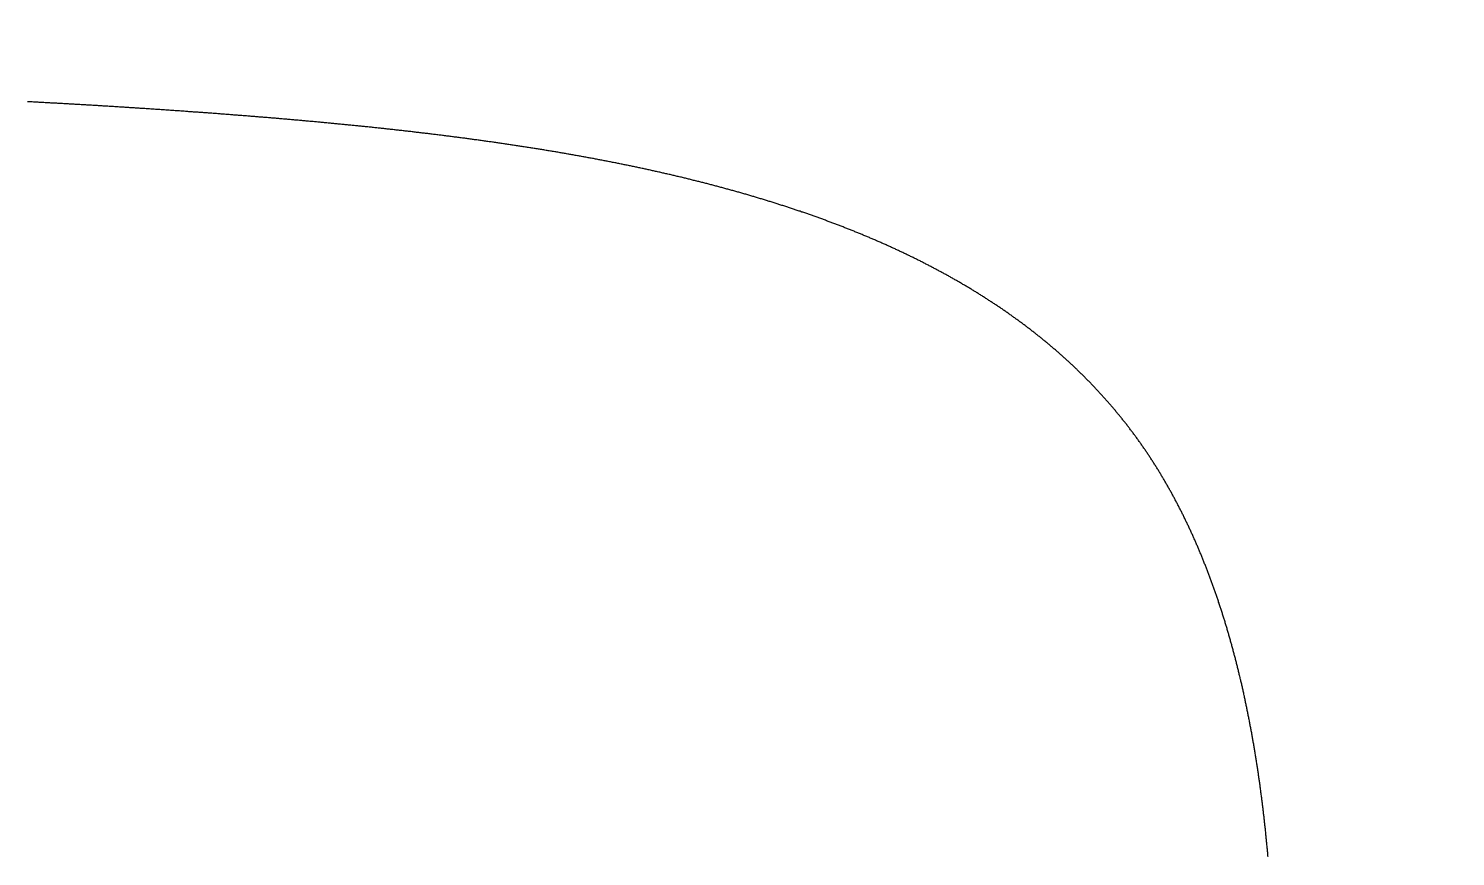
# Model space of a CAD drawing. Header units: millimetres. Extents: x 88 to 97873, y 32 to 55088.
# Drawn here: x 48352.294 to 48355.227, y 4954.152 to 4955.854 of the extents above; entities that cross this region are included whole.
import ezdxf

# ---------------------------------------------------------------- set-up
doc = ezdxf.new("R2010")
doc.units = ezdxf.units.MM
doc.header["$LTSCALE"] = 0.3

msp = doc.modelspace()

# ---------------------------------------------------------------- linework, layer by layer
msp.add_lwpolyline([(48354.8422, 4954.151), (48354.842, 4954.1532), (48354.8418, 4954.1554), (48354.8416, 4954.1576), (48354.8414, 4954.1599), (48354.8412, 4954.1621), (48354.841, 4954.1643), (48354.8408, 4954.1665), (48354.8405, 4954.1688), (48354.8403, 4954.171), (48354.8401, 4954.1732), (48354.8399, 4954.1754), (48354.8397, 4954.1777), (48354.8395, 4954.1799), (48354.8393, 4954.1821), (48354.8391, 4954.1843), (48354.8388, 4954.1865), (48354.8386, 4954.1887), (48354.8384, 4954.191), (48354.8382, 4954.1932), (48354.8379, 4954.1954), (48354.8377, 4954.1976), (48354.8375, 4954.1998), (48354.8373, 4954.202), (48354.837, 4954.2042), (48354.8368, 4954.2065), (48354.8366, 4954.2087), (48354.8363, 4954.2109), (48354.8361, 4954.2131), (48354.8358, 4954.2153), (48354.8356, 4954.2175), (48354.8354, 4954.2197), (48354.8351, 4954.2219), (48354.8349, 4954.2241), (48354.8346, 4954.2263), (48354.8344, 4954.2285), (48354.8341, 4954.2307), (48354.8339, 4954.2329), (48354.8336, 4954.2351), (48354.8334, 4954.2373), (48354.8331, 4954.2395), (48354.8328, 4954.2417), (48354.8326, 4954.2439), (48354.8323, 4954.2461), (48354.8321, 4954.2483), (48354.8318, 4954.2505), (48354.8315, 4954.2527), (48354.8313, 4954.2549), (48354.831, 4954.257), (48354.8307, 4954.2592), (48354.8305, 4954.2614), (48354.8302, 4954.2636), (48354.8299, 4954.2658), (48354.8296, 4954.268), (48354.8293, 4954.2702), (48354.8291, 4954.2723), (48354.8288, 4954.2745), (48354.8285, 4954.2767), (48354.8282, 4954.2789), (48354.8279, 4954.2811), (48354.8276, 4954.2832), (48354.8273, 4954.2854), (48354.8271, 4954.2876), (48354.8268, 4954.2898), (48354.8265, 4954.2919), (48354.8262, 4954.2941), (48354.8259, 4954.2963), (48354.8256, 4954.2985), (48354.8253, 4954.3006), (48354.825, 4954.3028), (48354.8247, 4954.305), (48354.8244, 4954.3071), (48354.8241, 4954.3093), (48354.8237, 4954.3115), (48354.8234, 4954.3136), (48354.8231, 4954.3158), (48354.8228, 4954.318), (48354.8225, 4954.3201), (48354.8222, 4954.3223), (48354.8219, 4954.3244), (48354.8215, 4954.3266), (48354.8212, 4954.3288), (48354.8209, 4954.3309), (48354.8206, 4954.3331), (48354.8202, 4954.3352), (48354.8199, 4954.3374), (48354.8196, 4954.3395), (48354.8192, 4954.3417), (48354.8189, 4954.3438), (48354.8186, 4954.346), (48354.8182, 4954.3481), (48354.8179, 4954.3503), (48354.8175, 4954.3524), (48354.8172, 4954.3545), (48354.8169, 4954.3567), (48354.8165, 4954.3588), (48354.8162, 4954.361), (48354.8158, 4954.3631), (48354.8155, 4954.3652), (48354.8151, 4954.3674), (48354.8148, 4954.3695), (48354.8144, 4954.3717), (48354.814, 4954.3738), (48354.8137, 4954.3759), (48354.8133, 4954.378), (48354.813, 4954.3802), (48354.8126, 4954.3823), (48354.8122, 4954.3844), (48354.8118, 4954.3866), (48354.8115, 4954.3887), (48354.8111, 4954.3908), (48354.8107, 4954.3929), (48354.8104, 4954.3951), (48354.81, 4954.3972), (48354.8096, 4954.3993), (48354.8092, 4954.4014), (48354.8088, 4954.4035), (48354.8085, 4954.4056), (48354.8081, 4954.4078), (48354.8077, 4954.4099), (48354.8073, 4954.412), (48354.8069, 4954.4141), (48354.8065, 4954.4162), (48354.8061, 4954.4183), (48354.8057, 4954.4204), (48354.8053, 4954.4225), (48354.8049, 4954.4246), (48354.8045, 4954.4267), (48354.8041, 4954.4288), (48354.8037, 4954.4309), (48354.8033, 4954.433), (48354.8029, 4954.4351), (48354.8025, 4954.4372), (48354.8021, 4954.4393), (48354.8016, 4954.4414), (48354.8012, 4954.4435), (48354.8008, 4954.4456), (48354.8004, 4954.4477), (48354.8, 4954.4498), (48354.7995, 4954.4519), (48354.7991, 4954.454), (48354.7987, 4954.456), (48354.7983, 4954.4581), (48354.7978, 4954.4602), (48354.7974, 4954.4623), (48354.797, 4954.4644), (48354.7965, 4954.4664), (48354.7961, 4954.4685), (48354.7956, 4954.4706), (48354.7952, 4954.4727), (48354.7948, 4954.4747), (48354.7943, 4954.4768), (48354.7939, 4954.4789), (48354.7934, 4954.481), (48354.793, 4954.483), (48354.7925, 4954.4851), (48354.7921, 4954.4872), (48354.7916, 4954.4892), (48354.7911, 4954.4913), (48354.7907, 4954.4934), (48354.7902, 4954.4954), (48354.7898, 4954.4975), (48354.7893, 4954.4995), (48354.7888, 4954.5016), (48354.7883, 4954.5036), (48354.7879, 4954.5057), (48354.7874, 4954.5077), (48354.7869, 4954.5098), (48354.7864, 4954.5118), (48354.786, 4954.5139), (48354.7855, 4954.5159), (48354.785, 4954.518), (48354.7845, 4954.52), (48354.784, 4954.5221), (48354.7835, 4954.5241), (48354.7831, 4954.5261), (48354.7826, 4954.5282), (48354.7821, 4954.5302), (48354.7816, 4954.5322), (48354.7811, 4954.5343), (48354.7806, 4954.5363), (48354.7801, 4954.5383), (48354.7796, 4954.5404), (48354.7791, 4954.5424), (48354.7786, 4954.5444), (48354.778, 4954.5465), (48354.7775, 4954.5485), (48354.777, 4954.5505), (48354.7765, 4954.5525), (48354.776, 4954.5545), (48354.7755, 4954.5565), (48354.7749, 4954.5586), (48354.7744, 4954.5606), (48354.7739, 4954.5626), (48354.7734, 4954.5646), (48354.7728, 4954.5666), (48354.7723, 4954.5686), (48354.7718, 4954.5706), (48354.7712, 4954.5726), (48354.7707, 4954.5746), (48354.7702, 4954.5766), (48354.7696, 4954.5786), (48354.7691, 4954.5806), (48354.7685, 4954.5826), (48354.768, 4954.5846), (48354.7674, 4954.5866), (48354.7669, 4954.5886), (48354.7663, 4954.5906), (48354.7658, 4954.5926), (48354.7652, 4954.5946), (48354.7647, 4954.5966), (48354.7641, 4954.5986), (48354.7635, 4954.6005), (48354.763, 4954.6025), (48354.7624, 4954.6045), (48354.7618, 4954.6065), (48354.7613, 4954.6085), (48354.7607, 4954.6104), (48354.7601, 4954.6124), (48354.7595, 4954.6144), (48354.759, 4954.6163), (48354.7584, 4954.6183), (48354.7578, 4954.6203), (48354.7572, 4954.6222), (48354.7566, 4954.6242), (48354.756, 4954.6262), (48354.7554, 4954.6281), (48354.7549, 4954.6301), (48354.7543, 4954.632), (48354.7537, 4954.634), (48354.7531, 4954.636), (48354.7525, 4954.6379), (48354.7519, 4954.6399), (48354.7513, 4954.6418), (48354.7506, 4954.6438), (48354.75, 4954.6457), (48354.7494, 4954.6476), (48354.7488, 4954.6496), (48354.7482, 4954.6515), (48354.7476, 4954.6535), (48354.747, 4954.6554), (48354.7463, 4954.6573), (48354.7457, 4954.6593), (48354.7451, 4954.6612), (48354.7445, 4954.6631), (48354.7438, 4954.6651), (48354.7432, 4954.667), (48354.7426, 4954.6689), (48354.7419, 4954.6708), (48354.7413, 4954.6728), (48354.7406, 4954.6747), (48354.74, 4954.6766), (48354.7394, 4954.6785), (48354.7387, 4954.6804), (48354.7381, 4954.6823), (48354.7374, 4954.6843), (48354.7368, 4954.6862), (48354.7361, 4954.6881), (48354.7354, 4954.69), (48354.7348, 4954.6919), (48354.7341, 4954.6938), (48354.7335, 4954.6957), (48354.7328, 4954.6976), (48354.7321, 4954.6995), (48354.7315, 4954.7014), (48354.7308, 4954.7033), (48354.7301, 4954.7052), (48354.7294, 4954.7071), (48354.7288, 4954.7089), (48354.7281, 4954.7108), (48354.7274, 4954.7127), (48354.7267, 4954.7146), (48354.726, 4954.7165), (48354.7253, 4954.7184), (48354.7246, 4954.7202), (48354.7239, 4954.7221), (48354.7233, 4954.724), (48354.7226, 4954.7259), (48354.7219, 4954.7277), (48354.7212, 4954.7296), (48354.7204, 4954.7315), (48354.7197, 4954.7333), (48354.719, 4954.7352), (48354.7183, 4954.7371), (48354.7176, 4954.7389), (48354.7169, 4954.7408), (48354.7162, 4954.7426), (48354.7155, 4954.7445), (48354.7147, 4954.7463), (48354.714, 4954.7482), (48354.7133, 4954.75), (48354.7126, 4954.7519), (48354.7118, 4954.7537), (48354.7111, 4954.7556), (48354.7104, 4954.7574), (48354.7096, 4954.7592), (48354.7089, 4954.7611), (48354.7081, 4954.7629), (48354.7074, 4954.7647), (48354.7067, 4954.7666), (48354.7059, 4954.7684), (48354.7052, 4954.7702), (48354.7044, 4954.7721), (48354.7037, 4954.7739), (48354.7029, 4954.7757), (48354.7021, 4954.7775), (48354.7014, 4954.7793), (48354.7006, 4954.7812), (48354.6998, 4954.783), (48354.6991, 4954.7848), (48354.6983, 4954.7866), (48354.6975, 4954.7884), (48354.6968, 4954.7902), (48354.696, 4954.792), (48354.6952, 4954.7938), (48354.6944, 4954.7956), (48354.6936, 4954.7974), (48354.6929, 4954.7992), (48354.6921, 4954.801), (48354.6913, 4954.8028), (48354.6905, 4954.8046), (48354.6897, 4954.8064), (48354.6889, 4954.8082), (48354.6881, 4954.8099), (48354.6873, 4954.8117), (48354.6865, 4954.8135), (48354.6857, 4954.8153), (48354.6849, 4954.8171), (48354.6841, 4954.8188), (48354.6832, 4954.8206), (48354.6824, 4954.8224), (48354.6816, 4954.8241), (48354.6808, 4954.8259), (48354.68, 4954.8277), (48354.6791, 4954.8294), (48354.6783, 4954.8312), (48354.6775, 4954.8329), (48354.6767, 4954.8347), (48354.6758, 4954.8364), (48354.675, 4954.8382), (48354.6741, 4954.8399), (48354.6733, 4954.8417), (48354.6725, 4954.8434), (48354.6716, 4954.8452), (48354.6708, 4954.8469), (48354.6699, 4954.8487), (48354.6691, 4954.8504), (48354.6682, 4954.8521), (48354.6674, 4954.8539), (48354.6665, 4954.8556), (48354.6656, 4954.8573), (48354.6648, 4954.859), (48354.6639, 4954.8608), (48354.663, 4954.8625), (48354.6622, 4954.8642), (48354.6613, 4954.8659), (48354.6604, 4954.8676), (48354.6595, 4954.8694), (48354.6587, 4954.8711), (48354.6578, 4954.8728), (48354.6569, 4954.8745), (48354.656, 4954.8762), (48354.6551, 4954.8779), (48354.6542, 4954.8796), (48354.6533, 4954.8813), (48354.6524, 4954.883), (48354.6515, 4954.8847), (48354.6506, 4954.8864), (48354.6497, 4954.8881), (48354.6488, 4954.8897), (48354.6479, 4954.8914), (48354.647, 4954.8931), (48354.6461, 4954.8948), (48354.6452, 4954.8965), (48354.6442, 4954.8982), (48354.6433, 4954.8998), (48354.6424, 4954.9015), (48354.6415, 4954.9032), (48354.6405, 4954.9048), (48354.6396, 4954.9065), (48354.6387, 4954.9082), (48354.6377, 4954.9098), (48354.6368, 4954.9115), (48354.6359, 4954.9131), (48354.6349, 4954.9148), (48354.634, 4954.9164), (48354.633, 4954.9181), (48354.6321, 4954.9197), (48354.6311, 4954.9214), (48354.6302, 4954.923), (48354.6292, 4954.9247), (48354.6283, 4954.9263), (48354.6273, 4954.9279), (48354.6263, 4954.9296), (48354.6254, 4954.9312), (48354.6244, 4954.9328), (48354.6234, 4954.9345), (48354.6225, 4954.9361), (48354.6215, 4954.9377), (48354.6205, 4954.9393), (48354.6195, 4954.9409), (48354.6185, 4954.9426), (48354.6175, 4954.9442), (48354.6166, 4954.9458), (48354.6156, 4954.9474), (48354.6146, 4954.949), (48354.6136, 4954.9506), (48354.6126, 4954.9522), (48354.6116, 4954.9538), (48354.6106, 4954.9554), (48354.6096, 4954.957), (48354.6086, 4954.9586), (48354.6075, 4954.9602), (48354.6065, 4954.9618), (48354.6055, 4954.9633), (48354.6045, 4954.9649), (48354.6035, 4954.9665), (48354.6024, 4954.9681), (48354.6014, 4954.9696), (48354.6004, 4954.9712), (48354.5994, 4954.9728), (48354.5983, 4954.9744), (48354.5973, 4954.9759), (48354.5963, 4954.9775), (48354.5952, 4954.979), (48354.5942, 4954.9806), (48354.5931, 4954.9822), (48354.5921, 4954.9837), (48354.591, 4954.9853), (48354.59, 4954.9868), (48354.5889, 4954.9884), (48354.5878, 4954.9899), (48354.5868, 4954.9914), (48354.5857, 4954.993), (48354.5847, 4954.9945), (48354.5836, 4954.9961), (48354.5825, 4954.9976), (48354.5814, 4954.9991), (48354.5804, 4955.0006), (48354.5793, 4955.0022), (48354.5782, 4955.0037), (48354.5771, 4955.0052), (48354.576, 4955.0067), (48354.5749, 4955.0082), (48354.5739, 4955.0098), (48354.5728, 4955.0113), (48354.5717, 4955.0128), (48354.5706, 4955.0143), (48354.5695, 4955.0158), (48354.5684, 4955.0173), (48354.5673, 4955.0188), (48354.5661, 4955.0203), (48354.565, 4955.0218), (48354.5639, 4955.0233), (48354.5628, 4955.0248), (48354.5617, 4955.0262), (48354.5606, 4955.0277), (48354.5594, 4955.0292), (48354.5583, 4955.0307), (48354.5572, 4955.0322), (48354.5561, 4955.0336), (48354.5549, 4955.0351), (48354.5538, 4955.0366), (48354.5527, 4955.0381), (48354.5515, 4955.0395), (48354.5504, 4955.041), (48354.5492, 4955.0425), (48354.5481, 4955.0439), (48354.5469, 4955.0454), (48354.5458, 4955.0468), (48354.5446, 4955.0483), (48354.5435, 4955.0497), (48354.5423, 4955.0512), (48354.5411, 4955.0526), (48354.54, 4955.0541), (48354.5388, 4955.0555), (48354.5376, 4955.0569), (48354.5365, 4955.0584), (48354.5353, 4955.0598), (48354.5341, 4955.0612), (48354.5329, 4955.0627), (48354.5318, 4955.0641), (48354.5306, 4955.0655), (48354.5294, 4955.0669), (48354.5282, 4955.0684), (48354.527, 4955.0698), (48354.5258, 4955.0712), (48354.5246, 4955.0726), (48354.5234, 4955.074), (48354.5222, 4955.0754), (48354.521, 4955.0768), (48354.5198, 4955.0782), (48354.5186, 4955.0796), (48354.5174, 4955.081), (48354.5162, 4955.0824), (48354.515, 4955.0838), (48354.5138, 4955.0852), (48354.5125, 4955.0866), (48354.5113, 4955.088), (48354.5101, 4955.0894), (48354.5089, 4955.0908), (48354.5076, 4955.0922), (48354.5064, 4955.0935), (48354.5052, 4955.0949), (48354.5039, 4955.0963), (48354.5027, 4955.0977), (48354.5015, 4955.099), (48354.5002, 4955.1004), (48354.499, 4955.1018), (48354.4977, 4955.1031), (48354.4965, 4955.1045), (48354.4952, 4955.1059), (48354.494, 4955.1072), (48354.4927, 4955.1086), (48354.4915, 4955.1099), (48354.4902, 4955.1113), (48354.4889, 4955.1126), (48354.4877, 4955.114), (48354.4864, 4955.1153), (48354.4851, 4955.1166), (48354.4839, 4955.118), (48354.4826, 4955.1193), (48354.4813, 4955.1207), (48354.48, 4955.122), (48354.4788, 4955.1233), (48354.4775, 4955.1246), (48354.4762, 4955.126), (48354.4749, 4955.1273), (48354.4736, 4955.1286), (48354.4723, 4955.1299), (48354.471, 4955.1313), (48354.4697, 4955.1326), (48354.4684, 4955.1339), (48354.4671, 4955.1352), (48354.4658, 4955.1365), (48354.4645, 4955.1378), (48354.4632, 4955.1391), (48354.4619, 4955.1404), (48354.4606, 4955.1417), (48354.4593, 4955.143), (48354.4579, 4955.1443), (48354.4566, 4955.1456), (48354.4553, 4955.1469), (48354.454, 4955.1482), (48354.4526, 4955.1495), (48354.4513, 4955.1508), (48354.45, 4955.152), (48354.4487, 4955.1533), (48354.4473, 4955.1546), (48354.446, 4955.1559), (48354.4446, 4955.1571), (48354.4433, 4955.1584), (48354.442, 4955.1597), (48354.4406, 4955.161), (48354.4393, 4955.1622), (48354.4379, 4955.1635), (48354.4366, 4955.1647), (48354.4352, 4955.166), (48354.4338, 4955.1673), (48354.4325, 4955.1685), (48354.4311, 4955.1698), (48354.4298, 4955.171), (48354.4284, 4955.1723), (48354.427, 4955.1735), (48354.4257, 4955.1748), (48354.4243, 4955.176), (48354.4229, 4955.1772), (48354.4215, 4955.1785), (48354.4201, 4955.1797), (48354.4188, 4955.181), (48354.4174, 4955.1822), (48354.416, 4955.1834), (48354.4146, 4955.1846), (48354.4132, 4955.1859), (48354.4118, 4955.1871), (48354.4104, 4955.1883), (48354.409, 4955.1895), (48354.4076, 4955.1907), (48354.4062, 4955.192), (48354.4048, 4955.1932), (48354.4034, 4955.1944), (48354.402, 4955.1956), (48354.4006, 4955.1968), (48354.3992, 4955.198), (48354.3978, 4955.1992), (48354.3964, 4955.2004), (48354.3949, 4955.2016), (48354.3935, 4955.2028), (48354.3921, 4955.204), (48354.3907, 4955.2052), (48354.3893, 4955.2064), (48354.3878, 4955.2076), (48354.3864, 4955.2087), (48354.385, 4955.2099), (48354.3835, 4955.2111), (48354.3821, 4955.2123), (48354.3806, 4955.2135), (48354.3792, 4955.2146), (48354.3778, 4955.2158), (48354.3763, 4955.217), (48354.3749, 4955.2182), (48354.3734, 4955.2193), (48354.372, 4955.2205), (48354.3705, 4955.2217), (48354.3691, 4955.2228), (48354.3676, 4955.224), (48354.3661, 4955.2251), (48354.3647, 4955.2263), (48354.3632, 4955.2274), (48354.3617, 4955.2286), (48354.3603, 4955.2297), (48354.3588, 4955.2309), (48354.3573, 4955.232), (48354.3559, 4955.2332), (48354.3544, 4955.2343), (48354.3529, 4955.2355), (48354.3514, 4955.2366), (48354.3499, 4955.2377), (48354.3485, 4955.2389), (48354.347, 4955.24), (48354.3455, 4955.2411), (48354.344, 4955.2422), (48354.3425, 4955.2434), (48354.341, 4955.2445), (48354.3395, 4955.2456), (48354.338, 4955.2467), (48354.3365, 4955.2479), (48354.335, 4955.249), (48354.3335, 4955.2501), (48354.332, 4955.2512), (48354.3305, 4955.2523), (48354.329, 4955.2534), (48354.3274, 4955.2545), (48354.3259, 4955.2556), (48354.3244, 4955.2567), (48354.3229, 4955.2578), (48354.3214, 4955.2589), (48354.3198, 4955.26), (48354.3183, 4955.2611), (48354.3168, 4955.2622), (48354.3153, 4955.2633), (48354.3137, 4955.2644), (48354.3122, 4955.2655), (48354.3107, 4955.2665), (48354.3091, 4955.2676), (48354.3076, 4955.2687), (48354.306, 4955.2698), (48354.3045, 4955.2708), (48354.3029, 4955.2719), (48354.3014, 4955.273), (48354.2999, 4955.2741), (48354.2983, 4955.2751), (48354.2967, 4955.2762), (48354.2952, 4955.2773), (48354.2936, 4955.2783), (48354.2921, 4955.2794), (48354.2905, 4955.2804), (48354.2889, 4955.2815), (48354.2874, 4955.2826), (48354.2858, 4955.2836), (48354.2842, 4955.2847), (48354.2827, 4955.2857), (48354.2811, 4955.2867), (48354.2795, 4955.2878), (48354.2779, 4955.2888), (48354.2764, 4955.2899), (48354.2748, 4955.2909), (48354.2732, 4955.292), (48354.2716, 4955.293), (48354.27, 4955.294), (48354.2684, 4955.2951), (48354.2668, 4955.2961), (48354.2653, 4955.2971), (48354.2637, 4955.2981), (48354.2621, 4955.2992), (48354.2605, 4955.3002), (48354.2589, 4955.3012), (48354.2573, 4955.3022), (48354.2557, 4955.3032), (48354.2541, 4955.3043), (48354.2524, 4955.3053), (48354.2508, 4955.3063), (48354.2492, 4955.3073), (48354.2476, 4955.3083), (48354.246, 4955.3093), (48354.2444, 4955.3103), (48354.2428, 4955.3113), (48354.2411, 4955.3123), (48354.2395, 4955.3133), (48354.2379, 4955.3143), (48354.2363, 4955.3153), (48354.2346, 4955.3163), (48354.233, 4955.3173), (48354.2314, 4955.3183), (48354.2297, 4955.3192), (48354.2281, 4955.3202), (48354.2265, 4955.3212), (48354.2248, 4955.3222), (48354.2232, 4955.3232), (48354.2215, 4955.3241), (48354.2199, 4955.3251), (48354.2182, 4955.3261), (48354.2166, 4955.3271), (48354.2149, 4955.328), (48354.2133, 4955.329), (48354.2116, 4955.33), (48354.21, 4955.3309), (48354.2083, 4955.3319), (48354.2066, 4955.3329), (48354.205, 4955.3338), (48354.2033, 4955.3348), (48354.2017, 4955.3357), (48354.2, 4955.3367), (48354.1983, 4955.3376), (48354.1966, 4955.3386), (48354.195, 4955.3395), (48354.1933, 4955.3405), (48354.1916, 4955.3414), (48354.1899, 4955.3424), (48354.1883, 4955.3433), (48354.1866, 4955.3442), (48354.1849, 4955.3452), (48354.1832, 4955.3461), (48354.1815, 4955.347), (48354.1798, 4955.348), (48354.1781, 4955.3489), (48354.1764, 4955.3498), (48354.1747, 4955.3508), (48354.173, 4955.3517), (48354.1713, 4955.3526), (48354.1696, 4955.3535), (48354.1679, 4955.3544), (48354.1662, 4955.3554), (48354.1645, 4955.3563), (48354.1628, 4955.3572), (48354.1611, 4955.3581), (48354.1594, 4955.359), (48354.1577, 4955.3599), (48354.156, 4955.3608), (48354.1543, 4955.3617), (48354.1525, 4955.3626), (48354.1508, 4955.3635), (48354.1491, 4955.3644), (48354.1474, 4955.3653), (48354.1456, 4955.3662), (48354.1439, 4955.3671), (48354.1422, 4955.368), (48354.1405, 4955.3689), (48354.1387, 4955.3698), (48354.137, 4955.3707), (48354.1353, 4955.3716), (48354.1335, 4955.3725), (48354.1318, 4955.3733), (48354.13, 4955.3742), (48354.1283, 4955.3751), (48354.1266, 4955.376), (48354.1248, 4955.3769), (48354.1231, 4955.3777), (48354.1213, 4955.3786), (48354.1196, 4955.3795), (48354.1178, 4955.3803), (48354.116, 4955.3812), (48354.1143, 4955.3821), (48354.1125, 4955.3829), (48354.1108, 4955.3838), (48354.109, 4955.3847), (48354.1072, 4955.3855), (48354.1055, 4955.3864), (48354.1037, 4955.3872), (48354.1019, 4955.3881), (48354.1002, 4955.3889), (48354.0984, 4955.3898), (48354.0966, 4955.3906), (48354.0948, 4955.3915), (48354.0931, 4955.3923), (48354.0913, 4955.3932), (48354.0895, 4955.394), (48354.0877, 4955.3948), (48354.0859, 4955.3957), (48354.0842, 4955.3965), (48354.0824, 4955.3974), (48354.0806, 4955.3982), (48354.0788, 4955.399), (48354.077, 4955.3998), (48354.0752, 4955.4007), (48354.0734, 4955.4015), (48354.0716, 4955.4023), (48354.0698, 4955.4032), (48354.068, 4955.404), (48354.0662, 4955.4048), (48354.0644, 4955.4056), (48354.0626, 4955.4064), (48354.0608, 4955.4072), (48354.059, 4955.4081), (48354.0572, 4955.4089), (48354.0554, 4955.4097), (48354.0535, 4955.4105), (48354.0517, 4955.4113), (48354.0499, 4955.4121), (48354.0481, 4955.4129), (48354.0463, 4955.4137), (48354.0445, 4955.4145), (48354.0426, 4955.4153), (48354.0408, 4955.4161), (48354.039, 4955.4169), (48354.0372, 4955.4177), (48354.0353, 4955.4185), (48354.0335, 4955.4193), (48354.0317, 4955.4201), (48354.0298, 4955.4208), (48354.028, 4955.4216), (48354.0261, 4955.4224), (48354.0243, 4955.4232), (48354.0225, 4955.424), (48354.0206, 4955.4248), (48354.0188, 4955.4255), (48354.0169, 4955.4263), (48354.0151, 4955.4271), (48354.0132, 4955.4279), (48354.0114, 4955.4286), (48354.0095, 4955.4294), (48354.0077, 4955.4302), (48354.0058, 4955.4309), (48354.004, 4955.4317), (48354.0021, 4955.4325), (48354.0002, 4955.4332), (48353.9984, 4955.434), (48353.9965, 4955.4347), (48353.9947, 4955.4355), (48353.9928, 4955.4362), (48353.9909, 4955.437), (48353.9891, 4955.4377), (48353.9872, 4955.4385), (48353.9853, 4955.4392), (48353.9834, 4955.44), (48353.9816, 4955.4407), (48353.9797, 4955.4415), (48353.9778, 4955.4422), (48353.9759, 4955.443), (48353.974, 4955.4437), (48353.9722, 4955.4444), (48353.9703, 4955.4452), (48353.9684, 4955.4459), (48353.9665, 4955.4466), (48353.9646, 4955.4474), (48353.9627, 4955.4481), (48353.9608, 4955.4488), (48353.9589, 4955.4496), (48353.957, 4955.4503), (48353.9551, 4955.451), (48353.9532, 4955.4517), (48353.9513, 4955.4525), (48353.9494, 4955.4532), (48353.9475, 4955.4539), (48353.9456, 4955.4546), (48353.9437, 4955.4553), (48353.9418, 4955.456), (48353.9399, 4955.4568), (48353.938, 4955.4575), (48353.9361, 4955.4582), (48353.9342, 4955.4589), (48353.9323, 4955.4596), (48353.9303, 4955.4603), (48353.9284, 4955.461), (48353.9265, 4955.4617), (48353.9246, 4955.4624), (48353.9227, 4955.4631), (48353.9207, 4955.4638), (48353.9188, 4955.4645), (48353.9169, 4955.4652), (48353.9149, 4955.4659), (48353.913, 4955.4666), (48353.9111, 4955.4672), (48353.9092, 4955.4679), (48353.9072, 4955.4686), (48353.9053, 4955.4693), (48353.9033, 4955.47), (48353.9014, 4955.4707), (48353.8995, 4955.4713), (48353.8975, 4955.472), (48353.8956, 4955.4727), (48353.8936, 4955.4734), (48353.8917, 4955.4741), (48353.8897, 4955.4747), (48353.8878, 4955.4754), (48353.8859, 4955.4761), (48353.8839, 4955.4767), (48353.8819, 4955.4774), (48353.88, 4955.4781), (48353.878, 4955.4787), (48353.8761, 4955.4794), (48353.8741, 4955.4801), (48353.8722, 4955.4807), (48353.8702, 4955.4814), (48353.8682, 4955.482), (48353.8663, 4955.4827), (48353.8643, 4955.4833), (48353.8623, 4955.484), (48353.8604, 4955.4846), (48353.8584, 4955.4853), (48353.8564, 4955.4859), (48353.8545, 4955.4866), (48353.8525, 4955.4872), (48353.8505, 4955.4879), (48353.8485, 4955.4885), (48353.8466, 4955.4892), (48353.8446, 4955.4898), (48353.8426, 4955.4904), (48353.8406, 4955.4911), (48353.8386, 4955.4917), (48353.8366, 4955.4924), (48353.8347, 4955.493), (48353.8327, 4955.4936), (48353.8307, 4955.4942), (48353.8287, 4955.4949), (48353.8267, 4955.4955), (48353.8247, 4955.4961), (48353.8227, 4955.4968), (48353.8207, 4955.4974), (48353.8187, 4955.498), (48353.8167, 4955.4986), (48353.8147, 4955.4992), (48353.8127, 4955.4999), (48353.8107, 4955.5005), (48353.8087, 4955.5011), (48353.8067, 4955.5017), (48353.8047, 4955.5023), (48353.8027, 4955.5029), (48353.8007, 4955.5035), (48353.7987, 4955.5041), (48353.7967, 4955.5047), (48353.7947, 4955.5053), (48353.7926, 4955.5059), (48353.7906, 4955.5066), (48353.7886, 4955.5072), (48353.7866, 4955.5078), (48353.7846, 4955.5084), (48353.7825, 4955.5089), (48353.7805, 4955.5095), (48353.7785, 4955.5101), (48353.7765, 4955.5107), (48353.7745, 4955.5113), (48353.7724, 4955.5119), (48353.7704, 4955.5125), (48353.7684, 4955.5131), (48353.7663, 4955.5137), (48353.7643, 4955.5143), (48353.7623, 4955.5148), (48353.7602, 4955.5154), (48353.7582, 4955.516), (48353.7562, 4955.5166), (48353.7541, 4955.5172), (48353.7521, 4955.5177), (48353.75, 4955.5183), (48353.748, 4955.5189), (48353.746, 4955.5195), (48353.7439, 4955.52), (48353.7419, 4955.5206), (48353.7398, 4955.5212), (48353.7378, 4955.5217), (48353.7357, 4955.5223), (48353.7337, 4955.5229), (48353.7316, 4955.5234), (48353.7296, 4955.524), (48353.7275, 4955.5246), (48353.7254, 4955.5251), (48353.7234, 4955.5257), (48353.7213, 4955.5262), (48353.7193, 4955.5268), (48353.7172, 4955.5273), (48353.7151, 4955.5279), (48353.7131, 4955.5284), (48353.711, 4955.529), (48353.709, 4955.5295), (48353.7069, 4955.5301), (48353.7048, 4955.5306), (48353.7027, 4955.5312), (48353.7007, 4955.5317), (48353.6986, 4955.5323), (48353.6965, 4955.5328), (48353.6945, 4955.5334), (48353.6924, 4955.5339), (48353.6903, 4955.5344), (48353.6882, 4955.535), (48353.6861, 4955.5355), (48353.6841, 4955.536), (48353.682, 4955.5366), (48353.6799, 4955.5371), (48353.6778, 4955.5376), (48353.6757, 4955.5382), (48353.6736, 4955.5387), (48353.6716, 4955.5392), (48353.6695, 4955.5397), (48353.6674, 4955.5403), (48353.6653, 4955.5408), (48353.6632, 4955.5413), (48353.6611, 4955.5418), (48353.659, 4955.5424), (48353.6569, 4955.5429), (48353.6548, 4955.5434), (48353.6527, 4955.5439), (48353.6506, 4955.5444), (48353.6485, 4955.5449), (48353.6464, 4955.5454), (48353.6443, 4955.546), (48353.6422, 4955.5465), (48353.6401, 4955.547), (48353.638, 4955.5475), (48353.6359, 4955.548), (48353.6338, 4955.5485), (48353.6317, 4955.549), (48353.6296, 4955.5495), (48353.6275, 4955.55), (48353.6253, 4955.5505), (48353.6232, 4955.551), (48353.6211, 4955.5515), (48353.619, 4955.552), (48353.6169, 4955.5525), (48353.6148, 4955.553), (48353.6126, 4955.5535), (48353.6105, 4955.554), (48353.6084, 4955.5545), (48353.6063, 4955.5549), (48353.6042, 4955.5554), (48353.602, 4955.5559), (48353.5999, 4955.5564), (48353.5978, 4955.5569), (48353.5957, 4955.5574), (48353.5935, 4955.5578), (48353.5914, 4955.5583), (48353.5893, 4955.5588), (48353.5871, 4955.5593), (48353.585, 4955.5598), (48353.5829, 4955.5602), (48353.5807, 4955.5607), (48353.5786, 4955.5612), (48353.5764, 4955.5617), (48353.5743, 4955.5621), (48353.5722, 4955.5626), (48353.57, 4955.5631), (48353.5679, 4955.5635), (48353.5657, 4955.564), (48353.5636, 4955.5645), (48353.5615, 4955.5649), (48353.5593, 4955.5654), (48353.5572, 4955.5659), (48353.555, 4955.5663), (48353.5529, 4955.5668), (48353.5507, 4955.5672), (48353.5486, 4955.5677), (48353.5464, 4955.5682), (48353.5443, 4955.5686), (48353.5421, 4955.5691), (48353.5399, 4955.5695), (48353.5378, 4955.57), (48353.5356, 4955.5704), (48353.5335, 4955.5709), (48353.5313, 4955.5713), (48353.5292, 4955.5718), (48353.527, 4955.5722), (48353.5248, 4955.5727), (48353.5227, 4955.5731), (48353.5205, 4955.5736), (48353.5183, 4955.574), (48353.5162, 4955.5744), (48353.514, 4955.5749), (48353.5118, 4955.5753), (48353.5097, 4955.5758), (48353.5075, 4955.5762), (48353.5053, 4955.5766), (48353.5031, 4955.5771), (48353.501, 4955.5775), (48353.4988, 4955.5779), (48353.4966, 4955.5784), (48353.4944, 4955.5788), (48353.4923, 4955.5792), (48353.4901, 4955.5797), (48353.4879, 4955.5801), (48353.4857, 4955.5805), (48353.4835, 4955.5809), (48353.4814, 4955.5814), (48353.4792, 4955.5818), (48353.477, 4955.5822), (48353.4748, 4955.5826), (48353.4726, 4955.583), (48353.4704, 4955.5835), (48353.4683, 4955.5839), (48353.4661, 4955.5843), (48353.4639, 4955.5847), (48353.4617, 4955.5851), (48353.4595, 4955.5855), (48353.4573, 4955.5859), (48353.4551, 4955.5864), (48353.4529, 4955.5868), (48353.4507, 4955.5872), (48353.4485, 4955.5876), (48353.4463, 4955.588), (48353.4441, 4955.5884), (48353.4419, 4955.5888), (48353.4397, 4955.5892), (48353.4375, 4955.5896), (48353.4353, 4955.59), (48353.4331, 4955.5904), (48353.4309, 4955.5908), (48353.4287, 4955.5912), (48353.4265, 4955.5916), (48353.4243, 4955.592), (48353.4221, 4955.5924), (48353.4199, 4955.5928), (48353.4177, 4955.5932), (48353.4155, 4955.5936), (48353.4132, 4955.594), (48353.411, 4955.5944), (48353.4088, 4955.5948), (48353.4066, 4955.5952), (48353.4044, 4955.5955), (48353.4022, 4955.5959), (48353.4, 4955.5963), (48353.3977, 4955.5967), (48353.3955, 4955.5971), (48353.3933, 4955.5975), (48353.3911, 4955.5979), (48353.3889, 4955.5982), (48353.3866, 4955.5986), (48353.3844, 4955.599), (48353.3822, 4955.5994), (48353.38, 4955.5997), (48353.3778, 4955.6001), (48353.3755, 4955.6005), (48353.3733, 4955.6009), (48353.3711, 4955.6012), (48353.3688, 4955.6016), (48353.3666, 4955.602), (48353.3644, 4955.6024), (48353.3622, 4955.6027), (48353.3599, 4955.6031), (48353.3577, 4955.6035), (48353.3555, 4955.6038), (48353.3532, 4955.6042), (48353.351, 4955.6046), (48353.3488, 4955.6049), (48353.3465, 4955.6053), (48353.3443, 4955.6057), (48353.342, 4955.606), (48353.3398, 4955.6064), (48353.3376, 4955.6067), (48353.3353, 4955.6071), (48353.3331, 4955.6075), (48353.3308, 4955.6078), (48353.3286, 4955.6082), (48353.3264, 4955.6085), (48353.3241, 4955.6089), (48353.3219, 4955.6092), (48353.3196, 4955.6096), (48353.3174, 4955.6099), (48353.3151, 4955.6103), (48353.3129, 4955.6106), (48353.3106, 4955.611), (48353.3084, 4955.6113), (48353.3061, 4955.6117), (48353.3039, 4955.612), (48353.3016, 4955.6124), (48353.2994, 4955.6127), (48353.2971, 4955.613), (48353.2949, 4955.6134), (48353.2926, 4955.6137), (48353.2903, 4955.6141), (48353.2881, 4955.6144), (48353.2858, 4955.6147), (48353.2836, 4955.6151), (48353.2813, 4955.6154), (48353.2791, 4955.6158), (48353.2768, 4955.6161), (48353.2745, 4955.6164), (48353.2723, 4955.6168), (48353.27, 4955.6171), (48353.2677, 4955.6174), (48353.2655, 4955.6178), (48353.2632, 4955.6181), (48353.2609, 4955.6184), (48353.2587, 4955.6187), (48353.2564, 4955.6191), (48353.2541, 4955.6194), (48353.2519, 4955.6197), (48353.2496, 4955.62), (48353.2473, 4955.6204), (48353.2451, 4955.6207), (48353.2428, 4955.621), (48353.2405, 4955.6213), (48353.2383, 4955.6217), (48353.236, 4955.622), (48353.2337, 4955.6223), (48353.2314, 4955.6226), (48353.2292, 4955.6229), (48353.2269, 4955.6232), (48353.2246, 4955.6236), (48353.2223, 4955.6239), (48353.22, 4955.6242), (48353.2178, 4955.6245), (48353.2155, 4955.6248), (48353.2132, 4955.6251), (48353.2109, 4955.6254), (48353.2086, 4955.6257), (48353.2064, 4955.6261), (48353.2041, 4955.6264), (48353.2018, 4955.6267), (48353.1995, 4955.627), (48353.1972, 4955.6273), (48353.1949, 4955.6276), (48353.1926, 4955.6279), (48353.1904, 4955.6282), (48353.1881, 4955.6285), (48353.1858, 4955.6288), (48353.1835, 4955.6291), (48353.1812, 4955.6294), (48353.1789, 4955.6297), (48353.1766, 4955.63), (48353.1743, 4955.6303), (48353.172, 4955.6306), (48353.1697, 4955.6309), (48353.1675, 4955.6312), (48353.1652, 4955.6315), (48353.1629, 4955.6318), (48353.1606, 4955.6321), (48353.1583, 4955.6324), (48353.156, 4955.6327), (48353.1537, 4955.6329), (48353.1514, 4955.6332), (48353.1491, 4955.6335), (48353.1468, 4955.6338), (48353.1445, 4955.6341), (48353.1422, 4955.6344), (48353.1399, 4955.6347), (48353.1376, 4955.635), (48353.1353, 4955.6352), (48353.133, 4955.6355), (48353.1307, 4955.6358), (48353.1284, 4955.6361), (48353.1261, 4955.6364), (48353.1238, 4955.6367), (48353.1215, 4955.6369), (48353.1191, 4955.6372), (48353.1168, 4955.6375), (48353.1145, 4955.6378), (48353.1122, 4955.638), (48353.1099, 4955.6383), (48353.1076, 4955.6386), (48353.1053, 4955.6389), (48353.103, 4955.6391), (48353.1007, 4955.6394), (48353.0984, 4955.6397), (48353.0961, 4955.64), (48353.0937, 4955.6402), (48353.0914, 4955.6405), (48353.0891, 4955.6408), (48353.0868, 4955.6411), (48353.0845, 4955.6413), (48353.0822, 4955.6416), (48353.0799, 4955.6419), (48353.0775, 4955.6421), (48353.0752, 4955.6424), (48353.0729, 4955.6427), (48353.0706, 4955.6429), (48353.0683, 4955.6432), (48353.066, 4955.6434), (48353.0636, 4955.6437), (48353.0613, 4955.644), (48353.059, 4955.6442), (48353.0567, 4955.6445), (48353.0544, 4955.6448), (48353.052, 4955.645), (48353.0497, 4955.6453), (48353.0474, 4955.6455), (48353.0451, 4955.6458), (48353.0427, 4955.646), (48353.0404, 4955.6463), (48353.0381, 4955.6466), (48353.0358, 4955.6468), (48353.0334, 4955.6471), (48353.0311, 4955.6473), (48353.0288, 4955.6476), (48353.0265, 4955.6478), (48353.0241, 4955.6481), (48353.0218, 4955.6483), (48353.0195, 4955.6486), (48353.0171, 4955.6488), (48353.0148, 4955.6491), (48353.0125, 4955.6493), (48353.0101, 4955.6496), (48353.0078, 4955.6498), (48353.0055, 4955.6501), (48353.0032, 4955.6503), (48353.0008, 4955.6505), (48352.9985, 4955.6508), (48352.9962, 4955.651), (48352.9938, 4955.6513), (48352.9915, 4955.6515), (48352.9892, 4955.6518), (48352.9868, 4955.652), (48352.9845, 4955.6522), (48352.9821, 4955.6525), (48352.9798, 4955.6527), (48352.9775, 4955.653), (48352.9751, 4955.6532), (48352.9728, 4955.6534), (48352.9705, 4955.6537), (48352.9681, 4955.6539), (48352.9658, 4955.6541), (48352.9634, 4955.6544), (48352.9611, 4955.6546), (48352.9588, 4955.6548), (48352.9564, 4955.6551), (48352.9541, 4955.6553), (48352.9517, 4955.6555), (48352.9494, 4955.6558), (48352.9471, 4955.656), (48352.9447, 4955.6562), (48352.9424, 4955.6565), (48352.94, 4955.6567), (48352.9377, 4955.6569), (48352.9353, 4955.6572), (48352.933, 4955.6574), (48352.9306, 4955.6576), (48352.9283, 4955.6578), (48352.926, 4955.6581), (48352.9236, 4955.6583), (48352.9213, 4955.6585), (48352.9189, 4955.6587), (48352.9166, 4955.659), (48352.9142, 4955.6592), (48352.9119, 4955.6594), (48352.9095, 4955.6596), (48352.9072, 4955.6598), (48352.9048, 4955.6601), (48352.9025, 4955.6603), (48352.9001, 4955.6605), (48352.8978, 4955.6607), (48352.8954, 4955.6609), (48352.8931, 4955.6612), (48352.8907, 4955.6614), (48352.8884, 4955.6616), (48352.886, 4955.6618), (48352.8837, 4955.662), (48352.8813, 4955.6622), (48352.879, 4955.6625), (48352.8766, 4955.6627), (48352.8742, 4955.6629), (48352.8719, 4955.6631), (48352.8695, 4955.6633), (48352.8672, 4955.6635), (48352.8648, 4955.6637), (48352.8625, 4955.664), (48352.8601, 4955.6642), (48352.8578, 4955.6644), (48352.8554, 4955.6646), (48352.853, 4955.6648), (48352.8507, 4955.665), (48352.8483, 4955.6652), (48352.846, 4955.6654), (48352.8436, 4955.6656), (48352.8413, 4955.6658), (48352.8389, 4955.666), (48352.8365, 4955.6662), (48352.8342, 4955.6664), (48352.8318, 4955.6667), (48352.8295, 4955.6669), (48352.8271, 4955.6671), (48352.8247, 4955.6673), (48352.8224, 4955.6675), (48352.82, 4955.6677), (48352.8177, 4955.6679), (48352.8153, 4955.6681), (48352.8129, 4955.6683), (48352.8106, 4955.6685), (48352.8082, 4955.6687), (48352.8059, 4955.6689), (48352.8035, 4955.6691), (48352.8011, 4955.6693), (48352.7988, 4955.6695), (48352.7964, 4955.6697), (48352.794, 4955.6699), (48352.7917, 4955.6701), (48352.7893, 4955.6703), (48352.7869, 4955.6705), (48352.7846, 4955.6707), (48352.7822, 4955.6708), (48352.7799, 4955.671), (48352.7775, 4955.6712), (48352.7751, 4955.6714), (48352.7728, 4955.6716), (48352.7704, 4955.6718), (48352.768, 4955.672), (48352.7657, 4955.6722), (48352.7633, 4955.6724), (48352.7609, 4955.6726), (48352.7586, 4955.6728), (48352.7562, 4955.673), (48352.7538, 4955.6732), (48352.7515, 4955.6733), (48352.7491, 4955.6735), (48352.7467, 4955.6737), (48352.7443, 4955.6739), (48352.742, 4955.6741), (48352.7396, 4955.6743), (48352.7372, 4955.6745), (48352.7349, 4955.6747), (48352.7325, 4955.6748), (48352.7301, 4955.675), (48352.7278, 4955.6752), (48352.7254, 4955.6754), (48352.723, 4955.6756), (48352.7207, 4955.6758), (48352.7183, 4955.676), (48352.7159, 4955.6761), (48352.7135, 4955.6763), (48352.7112, 4955.6765), (48352.7088, 4955.6767), (48352.7064, 4955.6769), (48352.7041, 4955.6771), (48352.7017, 4955.6772), (48352.6993, 4955.6774), (48352.6969, 4955.6776), (48352.6946, 4955.6778), (48352.6922, 4955.678), (48352.6898, 4955.6781), (48352.6875, 4955.6783), (48352.6851, 4955.6785), (48352.6827, 4955.6787), (48352.6803, 4955.6789), (48352.678, 4955.679), (48352.6756, 4955.6792), (48352.6732, 4955.6794), (48352.6708, 4955.6796), (48352.6685, 4955.6797), (48352.6661, 4955.6799), (48352.6637, 4955.6801), (48352.6614, 4955.6803), (48352.659, 4955.6804), (48352.6566, 4955.6806), (48352.6542, 4955.6808), (48352.6519, 4955.681), (48352.6495, 4955.6811), (48352.6471, 4955.6813), (48352.6447, 4955.6815), (48352.6424, 4955.6817), (48352.64, 4955.6818), (48352.6376, 4955.682), (48352.6352, 4955.6822), (48352.6329, 4955.6823), (48352.6305, 4955.6825), (48352.6281, 4955.6827), (48352.6257, 4955.6829), (48352.6233, 4955.683), (48352.621, 4955.6832), (48352.6186, 4955.6834), (48352.6162, 4955.6835), (48352.6138, 4955.6837), (48352.6115, 4955.6839), (48352.6091, 4955.684), (48352.6067, 4955.6842), (48352.6043, 4955.6844), (48352.602, 4955.6845), (48352.5996, 4955.6847), (48352.5972, 4955.6849), (48352.5948, 4955.685), (48352.5924, 4955.6852), (48352.5901, 4955.6854), (48352.5877, 4955.6855), (48352.5853, 4955.6857), (48352.5829, 4955.6859), (48352.5806, 4955.686), (48352.5782, 4955.6862), (48352.5758, 4955.6863), (48352.5734, 4955.6865), (48352.571, 4955.6867), (48352.5687, 4955.6868), (48352.5663, 4955.687), (48352.5639, 4955.6872), (48352.5615, 4955.6873), (48352.5591, 4955.6875), (48352.5568, 4955.6876), (48352.5544, 4955.6878), (48352.552, 4955.688), (48352.5496, 4955.6881), (48352.5472, 4955.6883), (48352.5449, 4955.6884), (48352.5425, 4955.6886), (48352.5401, 4955.6888), (48352.5377, 4955.6889), (48352.5353, 4955.6891), (48352.533, 4955.6892), (48352.5306, 4955.6894), (48352.5282, 4955.6895), (48352.5258, 4955.6897), (48352.5234, 4955.6898), (48352.521, 4955.69), (48352.5187, 4955.6902), (48352.5163, 4955.6903), (48352.5139, 4955.6905), (48352.5115, 4955.6906), (48352.5091, 4955.6908), (48352.5067, 4955.6909), (48352.5044, 4955.6911), (48352.502, 4955.6912), (48352.4996, 4955.6914), (48352.4972, 4955.6915), (48352.4948, 4955.6917), (48352.4924, 4955.6918), (48352.4901, 4955.692), (48352.4877, 4955.6921), (48352.4853, 4955.6923), (48352.4829, 4955.6924), (48352.4805, 4955.6926), (48352.4781, 4955.6927), (48352.4758, 4955.6929), (48352.4734, 4955.693), (48352.471, 4955.6932), (48352.4686, 4955.6933), (48352.4662, 4955.6935), (48352.4638, 4955.6936), (48352.4614, 4955.6938), (48352.4591, 4955.6939), (48352.4567, 4955.6941), (48352.4543, 4955.6942), (48352.4519, 4955.6944), (48352.4495, 4955.6945), (48352.4471, 4955.6946), (48352.4447, 4955.6948), (48352.4424, 4955.6949), (48352.44, 4955.6951), (48352.4376, 4955.6952), (48352.4352, 4955.6954), (48352.4328, 4955.6955), (48352.4304, 4955.6956), (48352.428, 4955.6958), (48352.4256, 4955.6959), (48352.4233, 4955.6961), (48352.4209, 4955.6962), (48352.4185, 4955.6964), (48352.4161, 4955.6965), (48352.4137, 4955.6966), (48352.4113, 4955.6968), (48352.4089, 4955.6969), (48352.4065, 4955.6971), (48352.4042, 4955.6972), (48352.4018, 4955.6973), (48352.3994, 4955.6975), (48352.397, 4955.6976), (48352.3946, 4955.6978), (48352.3922, 4955.6979), (48352.3898, 4955.698), (48352.3874, 4955.6982), (48352.385, 4955.6983), (48352.3827, 4955.6984), (48352.3803, 4955.6986), (48352.3779, 4955.6987), (48352.3755, 4955.6988), (48352.3731, 4955.699), (48352.3707, 4955.6991), (48352.3683, 4955.6992), (48352.3659, 4955.6994), (48352.3635, 4955.6995), (48352.3611, 4955.6996), (48352.3588, 4955.6998), (48352.3564, 4955.6999), (48352.354, 4955.7), (48352.3516, 4955.7002), (48352.3492, 4955.7003), (48352.3468, 4955.7004), (48352.3444, 4955.7006), (48352.342, 4955.7007), (48352.3396, 4955.7008), (48352.3372, 4955.701), (48352.3348, 4955.7011), (48352.3324, 4955.7012), (48352.3301, 4955.7014), (48352.3277, 4955.7015), (48352.3253, 4955.7016), (48352.3229, 4955.7017), (48352.3205, 4955.7019), (48352.3181, 4955.702), (48352.3157, 4955.7021), (48352.3133, 4955.7023), (48352.3109, 4955.7024), (48352.3085, 4955.7025), (48352.3061, 4955.7026), (48352.3037, 4955.7028), (48352.3013, 4955.7029), (48352.2989, 4955.703), (48352.2965, 4955.7031), (48352.2942, 4955.7033), (48352.2918, 4955.7034)])
for radius in [18.5479, 14.363, 11.4141]:
    msp.add_circle((48350.3049, 4960.6448), radius)

doc.saveas('drawing.dxf')
